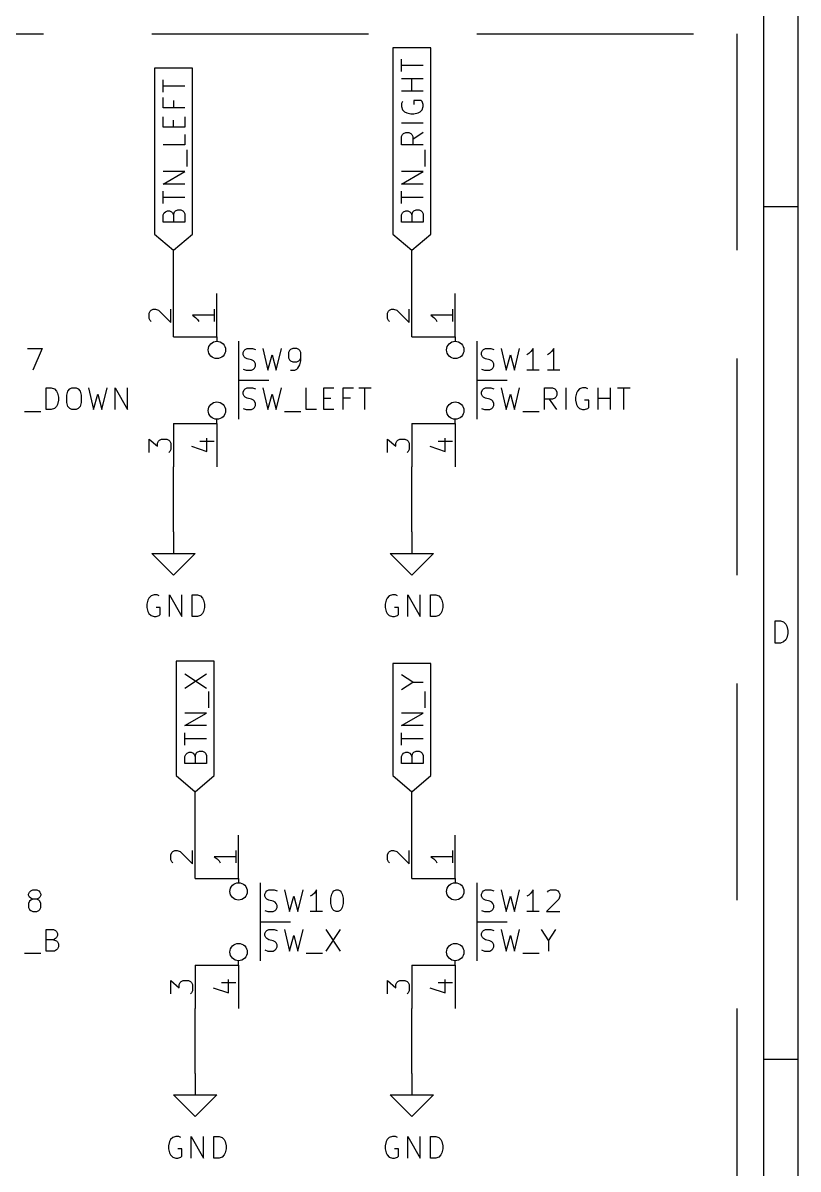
# Model space of a CAD drawing. Extents: x 0.4 to 16.1, y -11.3 to -0.4.
# Drawn here: x 14.352 to 16.141, y -8.521 to -5.875 of the extents above; entities that cross this region are included whole.
import ezdxf

# ---------------------------------------------------------------- set-up
doc = ezdxf.new("R2010")
doc.units = 0
doc.header["$MEASUREMENT"] = 0
doc.linetypes.add('DASHED', pattern=[0.75, 0.5, -0.25])
for name, color, linetype in [('BLUE4', 5, 'CONTINUOUS'), ('BROWN2', 54, 'CONTINUOUS'), ('MAGENTA2', 6, 'CONTINUOUS'), ('MAGENTA3', 221, 'CONTINUOUS'), ('RED3', 11, 'CONTINUOUS')]:
    doc.layers.add(name, color=color, linetype=linetype)

msp = doc.modelspace()

# ---------------------------------------------------------------- linework, layer by layer
at = {"layer": 'BLUE4', "linetype": 'CONTINUOUS'}
for p, q in [((14.6436, -6.54524), (14.646, -6.54047)), ((14.6436, -6.55714), (14.6436, -6.54524)), ((14.646, -6.5619), (14.6436, -6.55714)), ((14.646, -6.54047), (14.6484, -6.53809)), ((14.6484, -6.56428), (14.646, -6.5619)), ((14.6484, -6.53809), (14.6531, -6.53571)), ((14.6531, -6.53571), (14.6579, -6.53571)), ((14.6579, -6.53571), (14.665, -6.53809)), ((14.665, -6.53809), (14.6936, -6.56667)), ((14.6936, -6.56667), (14.6936, -6.53571)), ((14.7936, -6.55), (14.7436, -6.55)), ((14.7436, -6.55), (14.7508, -6.55476)), ((14.7508, -6.55476), (14.7555, -6.55952)), ((14.7555, -6.55952), (14.7579, -6.56428)), ((14.7936, -6.53571), (14.7936, -6.56428)), ((15.1936, -6.54524), (15.196, -6.54047)), ((15.1936, -6.55714), (15.1936, -6.54524)), ((15.196, -6.5619), (15.1936, -6.55714)), ((15.196, -6.54047), (15.1984, -6.53809)), ((15.1984, -6.56428), (15.196, -6.5619)), ((15.1984, -6.53809), (15.2031, -6.53571)), ((15.2031, -6.53571), (15.2079, -6.53571)), ((15.2079, -6.53571), (15.215, -6.53809)), ((15.215, -6.53809), (15.2436, -6.56667)), ((15.2436, -6.56667), (15.2436, -6.53571)), ((15.3436, -6.55), (15.2936, -6.55)), ((15.2936, -6.55), (15.3008, -6.55476)), ((15.3008, -6.55476), (15.3055, -6.55952)), ((15.3055, -6.55952), (15.3079, -6.56428)), ((15.3436, -6.53571), (15.3436, -6.56428)), ((14.6436, -6.86667), (14.6436, -6.83571)), ((14.6436, -6.83571), (14.6627, -6.85238)), ((14.6627, -6.84524), (14.665, -6.84047)), ((14.6627, -6.85238), (14.6627, -6.84524)), ((14.665, -6.84047), (14.6674, -6.83809)), ((14.6674, -6.83809), (14.6722, -6.83571)), ((14.6722, -6.83571), (14.6841, -6.83571)), ((14.6841, -6.83571), (14.6889, -6.83809)), ((14.6889, -6.83809), (14.6912, -6.84047)), ((14.6912, -6.84047), (14.6936, -6.84524)), ((14.6936, -6.84524), (14.6936, -6.85952)), ((14.7412, -6.85238), (14.7769, -6.86428)), ((14.7603, -6.84047), (14.7936, -6.84047)), ((14.7769, -6.86428), (14.7769, -6.83333)), ((15.1936, -6.86667), (15.1936, -6.83571)), ((15.1936, -6.83571), (15.2127, -6.85238)), ((15.2127, -6.84524), (15.215, -6.84047)), ((15.2127, -6.85238), (15.2127, -6.84524)), ((15.215, -6.84047), (15.2174, -6.83809)), ((15.2174, -6.83809), (15.2222, -6.83571)), ((15.2222, -6.83571), (15.2341, -6.83571)), ((15.2341, -6.83571), (15.2389, -6.83809)), ((15.2389, -6.83809), (15.2412, -6.84047)), ((15.2412, -6.84047), (15.2436, -6.84524)), ((15.2436, -6.84524), (15.2436, -6.85952)), ((15.2912, -6.85238), (15.3269, -6.86428)), ((15.3103, -6.84047), (15.3436, -6.84047)), ((15.3269, -6.86428), (15.3269, -6.83333)), ((14.6912, -6.86428), (14.6889, -6.86667)), ((14.6936, -6.85952), (14.6912, -6.86428)), ((15.2412, -6.86428), (15.2389, -6.86667)), ((15.2436, -6.85952), (15.2412, -6.86428)), ((14.6936, -7.79524), (14.696, -7.79047)), ((14.6936, -7.80714), (14.6936, -7.79524)), ((14.696, -7.79047), (14.6984, -7.78809)), ((14.6984, -7.78809), (14.7031, -7.78571)), ((14.7031, -7.78571), (14.7079, -7.78571)), ((14.7079, -7.78571), (14.715, -7.78809)), ((14.715, -7.78809), (14.7436, -7.81667)), ((14.7436, -7.81667), (14.7436, -7.78571)), ((14.8436, -7.8), (14.7936, -7.8)), ((14.7936, -7.8), (14.8008, -7.80476)), ((14.8008, -7.80476), (14.8055, -7.80952)), ((14.8436, -7.78571), (14.8436, -7.81428)), ((15.1936, -7.79524), (15.196, -7.79047)), ((15.1936, -7.80714), (15.1936, -7.79524)), ((15.196, -7.79047), (15.1984, -7.78809)), ((15.1984, -7.78809), (15.2031, -7.78571)), ((15.2031, -7.78571), (15.2079, -7.78571)), ((15.2079, -7.78571), (15.215, -7.78809)), ((15.215, -7.78809), (15.2436, -7.81667)), ((15.2436, -7.81667), (15.2436, -7.78571)), ((15.3436, -7.8), (15.2936, -7.8)), ((15.2936, -7.8), (15.3008, -7.80476)), ((15.3008, -7.80476), (15.3055, -7.80952)), ((15.3436, -7.78571), (15.3436, -7.81428)), ((14.696, -7.8119), (14.6936, -7.80714)), ((14.6984, -7.81428), (14.696, -7.8119)), ((14.8055, -7.80952), (14.8079, -7.81428)), ((15.196, -7.8119), (15.1936, -7.80714)), ((15.1984, -7.81428), (15.196, -7.8119)), ((15.3055, -7.80952), (15.3079, -7.81428)), ((14.6936, -8.11667), (14.6936, -8.08571)), ((14.6936, -8.08571), (14.7127, -8.10238)), ((14.7127, -8.09524), (14.715, -8.09047)), ((14.7127, -8.10238), (14.7127, -8.09524)), ((14.715, -8.09047), (14.7174, -8.08809)), ((14.7174, -8.08809), (14.7222, -8.08571)), ((14.7222, -8.08571), (14.7341, -8.08571)), ((14.7341, -8.08571), (14.7389, -8.08809)), ((14.7389, -8.08809), (14.7412, -8.09047)), ((14.7412, -8.09047), (14.7436, -8.09524)), ((14.7436, -8.09524), (14.7436, -8.10952)), ((14.8103, -8.09047), (14.8436, -8.09047)), ((14.8269, -8.11428), (14.8269, -8.08333)), ((15.1936, -8.11667), (15.1936, -8.08571)), ((15.1936, -8.08571), (15.2127, -8.10238)), ((15.2127, -8.09524), (15.215, -8.09047)), ((15.2127, -8.10238), (15.2127, -8.09524)), ((15.215, -8.09047), (15.2174, -8.08809)), ((15.2174, -8.08809), (15.2222, -8.08571)), ((15.2222, -8.08571), (15.2341, -8.08571)), ((15.2341, -8.08571), (15.2389, -8.08809)), ((15.2389, -8.08809), (15.2412, -8.09047)), ((15.2412, -8.09047), (15.2436, -8.09524)), ((15.2436, -8.09524), (15.2436, -8.10952)), ((15.3103, -8.09047), (15.3436, -8.09047)), ((15.3269, -8.11428), (15.3269, -8.08333)), ((14.7412, -8.11428), (14.7389, -8.11667)), ((14.7436, -8.10952), (14.7412, -8.11428)), ((14.7912, -8.10238), (14.8269, -8.11428)), ((15.2412, -8.11428), (15.2389, -8.11667)), ((15.2436, -8.10952), (15.2412, -8.11428)), ((15.2912, -8.10238), (15.3269, -8.11428))]:
    msp.add_line(p, q, dxfattribs=at)
at = {"layer": 'BROWN2', "linetype": 'CONTINUOUS'}
for p, q in [((16.1413, -11.2993), (16.1413, -0.3937)), ((16.0626, -11.2206), (16.0626, -0.47244)), ((15.25, -5.93213), (15.2062, -5.93213)), ((15.2062, -5.93213), (15.2062, -6.3625)), ((15.2938, -5.93213), (15.25, -5.93213)), ((15.2938, -6.3625), (15.2938, -5.93213)), ((14.7, -5.97975), (14.6562, -5.97975)), ((14.6562, -5.97975), (14.6562, -6.3625)), ((14.7438, -5.97975), (14.7, -5.97975)), ((14.7438, -6.3625), (14.7438, -5.97975)), ((15.2262, -5.98735), (15.2262, -5.95878)), ((15.2762, -5.97306), (15.2262, -5.97306)), ((14.6762, -6.03497), (14.6762, -6.0064)), ((15.2762, -6.00402), (15.2262, -6.00402)), ((15.25, -6.03259), (15.25, -6.00402)), ((14.7262, -6.02068), (14.6762, -6.02068)), ((15.2762, -6.03259), (15.2262, -6.03259)), ((14.6762, -6.07068), (14.6762, -6.04687)), ((14.7, -6.05402), (14.7, -6.07068)), ((15.2286, -6.0564), (15.2262, -6.06116)), ((15.2714, -6.05402), (15.2548, -6.05402)), ((15.2548, -6.05402), (15.2548, -6.06354)), ((15.2738, -6.0564), (15.2714, -6.05402)), ((15.2762, -6.06354), (15.2738, -6.0564)), ((14.7262, -6.07068), (14.6762, -6.07068)), ((15.2262, -6.06116), (15.2262, -6.0683)), ((15.2262, -6.0683), (15.2286, -6.07544)), ((15.2286, -6.07544), (15.2333, -6.0802)), ((15.2333, -6.0802), (15.2381, -6.08259)), ((15.2381, -6.08259), (15.2476, -6.08497)), ((15.2476, -6.08497), (15.2548, -6.08497)), ((15.2548, -6.08497), (15.2643, -6.08259)), ((15.2643, -6.08259), (15.269, -6.0802)), ((15.269, -6.0802), (15.2738, -6.07544)), ((15.2738, -6.07544), (15.2762, -6.0683)), ((15.2762, -6.0683), (15.2762, -6.06354)), ((14.6762, -6.11592), (14.6762, -6.09211)), ((14.7, -6.11592), (14.7, -6.09925)), ((14.7262, -6.09211), (14.7262, -6.11592)), ((15.2762, -6.1064), (15.2262, -6.1064)), ((14.7262, -6.11592), (14.6762, -6.11592)), ((14.7262, -6.13259), (14.7262, -6.1564)), ((15.2262, -6.13735), (15.2286, -6.13259)), ((15.2262, -6.1564), (15.2262, -6.13735)), ((15.2286, -6.13259), (15.231, -6.1302)), ((15.231, -6.1302), (15.2357, -6.12782)), ((15.2357, -6.12782), (15.2429, -6.12782)), ((15.2429, -6.12782), (15.2476, -6.1302)), ((15.2476, -6.1302), (15.25, -6.13259)), ((15.25, -6.13259), (15.2524, -6.13735)), ((15.2762, -6.12782), (15.2524, -6.14449)), ((15.2524, -6.13735), (15.2524, -6.1564)), ((14.7262, -6.1564), (14.6762, -6.1564)), ((15.2762, -6.1564), (15.2262, -6.1564)), ((14.731, -6.2064), (14.731, -6.1683)), ((15.281, -6.2064), (15.281, -6.1683)), ((14.6762, -6.24687), (14.7262, -6.2183)), ((14.7262, -6.2183), (14.6762, -6.2183)), ((15.2262, -6.24687), (15.2762, -6.2183)), ((15.2762, -6.2183), (15.2262, -6.2183)), ((14.7262, -6.24687), (14.6762, -6.24687)), ((14.6762, -6.29211), (14.6762, -6.26354)), ((15.2762, -6.24687), (15.2262, -6.24687)), ((15.2262, -6.29211), (15.2262, -6.26354)), ((14.7262, -6.27782), (14.6762, -6.27782)), ((15.2762, -6.27782), (15.2262, -6.27782)), ((14.6762, -6.3183), (14.6786, -6.31354)), ((14.6762, -6.33497), (14.6762, -6.3183)), ((14.6786, -6.31354), (14.681, -6.31116)), ((14.681, -6.31116), (14.6857, -6.30878)), ((14.6857, -6.30878), (14.6905, -6.30878)), ((14.6905, -6.30878), (14.6952, -6.31116)), ((14.6952, -6.31116), (14.6976, -6.31354)), ((14.6976, -6.31354), (14.7, -6.3183)), ((14.7, -6.3183), (14.7024, -6.31116)), ((14.7, -6.3183), (14.7, -6.33497)), ((14.7024, -6.31116), (14.7048, -6.30878)), ((14.7048, -6.30878), (14.7095, -6.3064)), ((14.7095, -6.3064), (14.7167, -6.3064)), ((14.7167, -6.3064), (14.7214, -6.30878)), ((14.7214, -6.30878), (14.7238, -6.31116)), ((14.7238, -6.31116), (14.7262, -6.31592)), ((14.7262, -6.31592), (14.7262, -6.33497)), ((15.2262, -6.3183), (15.2286, -6.31354)), ((15.2262, -6.33497), (15.2262, -6.3183)), ((15.2286, -6.31354), (15.231, -6.31116)), ((15.231, -6.31116), (15.2357, -6.30878)), ((15.2357, -6.30878), (15.2405, -6.30878)), ((15.2405, -6.30878), (15.2452, -6.31116)), ((15.2452, -6.31116), (15.2476, -6.31354)), ((15.2476, -6.31354), (15.25, -6.3183)), ((15.25, -6.3183), (15.2524, -6.31116)), ((15.25, -6.3183), (15.25, -6.33497)), ((15.2524, -6.31116), (15.2548, -6.30878)), ((15.2548, -6.30878), (15.2595, -6.3064)), ((15.2595, -6.3064), (15.2667, -6.3064)), ((15.2667, -6.3064), (15.2714, -6.30878)), ((15.2714, -6.30878), (15.2738, -6.31116)), ((15.2738, -6.31116), (15.2762, -6.31592)), ((15.2762, -6.31592), (15.2762, -6.33497)), ((16.1413, -6.29921), (16.0626, -6.29921)), ((14.7262, -6.33497), (14.6762, -6.33497)), ((15.2762, -6.33497), (15.2262, -6.33497)), ((14.6562, -6.3625), (14.7, -6.4)), ((14.7, -6.4), (14.7438, -6.3625)), ((15.2062, -6.3625), (15.25, -6.4)), ((15.25, -6.4), (15.2938, -6.3625)), ((14.7, -6.6), (14.7, -6.5)), ((14.8, -6.6), (14.8, -6.5)), ((15.25, -6.6), (15.25, -6.5)), ((15.35, -6.6), (15.35, -6.5)), ((14.7, -6.6), (14.8, -6.6)), ((14.8, -6.6), (14.8, -6.61)), ((14.85, -6.61), (14.85, -6.79)), ((15.25, -6.6), (15.35, -6.6)), ((15.35, -6.6), (15.35, -6.61)), ((15.4, -6.61), (15.4, -6.79)), ((14.85, -6.7), (14.92, -6.7)), ((15.4, -6.7), (15.47, -6.7)), ((14.7, -6.8), (14.8, -6.8)), ((14.7, -6.8), (14.7, -6.9)), ((14.8, -6.8), (14.8, -6.79)), ((14.8, -6.8), (14.8, -6.9)), ((15.25, -6.8), (15.35, -6.8)), ((15.25, -6.8), (15.25, -6.9)), ((15.35, -6.8), (15.35, -6.79)), ((15.35, -6.8), (15.35, -6.9)), ((14.7, -7.05), (14.7, -7.1)), ((15.25, -7.05), (15.25, -7.1)), ((14.7, -7.15), (14.65, -7.1)), ((14.65, -7.1), (14.7, -7.1)), ((14.7, -7.1), (14.75, -7.1)), ((14.75, -7.1), (14.7, -7.15)), ((15.25, -7.15), (15.2, -7.1)), ((15.2, -7.1), (15.25, -7.1)), ((15.25, -7.1), (15.3, -7.1)), ((15.3, -7.1), (15.25, -7.15)), ((16.0885, -7.30661), (16.0885, -7.25543)), ((16.0885, -7.25543), (16.1007, -7.25543)), ((16.1007, -7.25543), (16.108, -7.25787)), ((16.108, -7.25787), (16.1129, -7.26275)), ((16.1129, -7.26275), (16.1153, -7.26762)), ((16.1153, -7.26762), (16.1178, -7.27737)), ((16.1129, -7.2993), (16.108, -7.30418)), ((16.1153, -7.29443), (16.1129, -7.2993)), ((16.1178, -7.28468), (16.1153, -7.29443)), ((16.1178, -7.27737), (16.1178, -7.28468)), ((16.1007, -7.30661), (16.0885, -7.30661)), ((16.108, -7.30418), (16.1007, -7.30661)), ((14.75, -7.3488), (14.7062, -7.3488)), ((14.7062, -7.3488), (14.7062, -7.6125)), ((14.7938, -7.3488), (14.75, -7.3488)), ((14.7938, -7.6125), (14.7938, -7.3488)), ((15.25, -7.35356), (15.2062, -7.35356)), ((15.2062, -7.35356), (15.2062, -7.6125)), ((15.2938, -7.35356), (15.25, -7.35356)), ((15.2938, -7.6125), (15.2938, -7.35356)), ((14.7262, -7.41116), (14.7762, -7.37782)), ((14.7262, -7.37782), (14.7762, -7.41116)), ((15.2524, -7.39687), (15.2262, -7.3802)), ((15.2262, -7.41354), (15.2524, -7.39687)), ((15.2524, -7.39687), (15.2762, -7.39687)), ((14.781, -7.4564), (14.781, -7.4183)), ((15.281, -7.4564), (15.281, -7.4183)), ((14.7262, -7.49687), (14.7762, -7.4683)), ((14.7762, -7.4683), (14.7262, -7.4683)), ((15.2262, -7.49687), (15.2762, -7.4683)), ((15.2762, -7.4683), (15.2262, -7.4683)), ((14.7762, -7.49687), (14.7262, -7.49687)), ((14.7262, -7.54211), (14.7262, -7.51354)), ((15.2762, -7.49687), (15.2262, -7.49687)), ((15.2262, -7.54211), (15.2262, -7.51354)), ((14.7762, -7.52782), (14.7262, -7.52782)), ((15.2762, -7.52782), (15.2262, -7.52782)), ((14.7262, -7.5683), (14.7286, -7.56354)), ((14.7286, -7.56354), (14.731, -7.56116)), ((14.731, -7.56116), (14.7357, -7.55878)), ((14.7357, -7.55878), (14.7405, -7.55878)), ((14.7405, -7.55878), (14.7452, -7.56116)), ((14.7452, -7.56116), (14.7476, -7.56354)), ((14.7476, -7.56354), (14.75, -7.5683)), ((14.75, -7.5683), (14.7524, -7.56116)), ((14.7524, -7.56116), (14.7548, -7.55878)), ((14.7548, -7.55878), (14.7595, -7.5564)), ((14.7595, -7.5564), (14.7667, -7.5564)), ((14.7667, -7.5564), (14.7714, -7.55878)), ((14.7714, -7.55878), (14.7738, -7.56116)), ((14.7738, -7.56116), (14.7762, -7.56592)), ((14.7762, -7.56592), (14.7762, -7.58497)), ((15.2262, -7.5683), (15.2286, -7.56354)), ((15.2286, -7.56354), (15.231, -7.56116)), ((15.231, -7.56116), (15.2357, -7.55878)), ((15.2357, -7.55878), (15.2405, -7.55878)), ((15.2405, -7.55878), (15.2452, -7.56116)), ((15.2452, -7.56116), (15.2476, -7.56354)), ((15.2476, -7.56354), (15.25, -7.5683)), ((15.25, -7.5683), (15.2524, -7.56116)), ((15.2524, -7.56116), (15.2548, -7.55878)), ((15.2548, -7.55878), (15.2595, -7.5564)), ((15.2595, -7.5564), (15.2667, -7.5564)), ((15.2667, -7.5564), (15.2714, -7.55878)), ((15.2714, -7.55878), (15.2738, -7.56116)), ((15.2738, -7.56116), (15.2762, -7.56592)), ((15.2762, -7.56592), (15.2762, -7.58497)), ((14.7262, -7.58497), (14.7262, -7.5683)), ((14.7762, -7.58497), (14.7262, -7.58497)), ((14.75, -7.5683), (14.75, -7.58497)), ((15.2262, -7.58497), (15.2262, -7.5683)), ((15.2762, -7.58497), (15.2262, -7.58497)), ((15.25, -7.5683), (15.25, -7.58497)), ((14.7062, -7.6125), (14.75, -7.65)), ((14.75, -7.65), (14.7938, -7.6125)), ((15.2062, -7.6125), (15.25, -7.65)), ((15.25, -7.65), (15.2938, -7.6125)), ((14.75, -7.85), (14.75, -7.75)), ((14.85, -7.85), (14.85, -7.75)), ((15.25, -7.85), (15.25, -7.75)), ((15.35, -7.85), (15.35, -7.75)), ((14.75, -7.85), (14.85, -7.85)), ((14.85, -7.85), (14.85, -7.86)), ((15.25, -7.85), (15.35, -7.85)), ((15.35, -7.85), (15.35, -7.86)), ((14.9, -7.86), (14.9, -8.04)), ((15.4, -7.86), (15.4, -8.04)), ((14.9, -7.95), (14.97, -7.95)), ((15.4, -7.95), (15.47, -7.95)), ((14.85, -8.05), (14.85, -8.04)), ((15.35, -8.05), (15.35, -8.04)), ((14.75, -8.05), (14.85, -8.05)), ((14.75, -8.05), (14.75, -8.15)), ((14.85, -8.05), (14.85, -8.15)), ((15.25, -8.05), (15.35, -8.05)), ((15.25, -8.05), (15.25, -8.15)), ((15.35, -8.05), (15.35, -8.15)), ((16.1413, -8.26772), (16.0626, -8.26772)), ((14.75, -8.3), (14.75, -8.35)), ((15.25, -8.3), (15.25, -8.35)), ((14.75, -8.4), (14.7, -8.35)), ((14.7, -8.35), (14.75, -8.35)), ((14.75, -8.35), (14.8, -8.35)), ((14.8, -8.35), (14.75, -8.4)), ((15.25, -8.4), (15.2, -8.35)), ((15.2, -8.35), (15.25, -8.35)), ((15.25, -8.35), (15.3, -8.35)), ((15.3, -8.35), (15.25, -8.4))]:
    msp.add_line(p, q, dxfattribs=at)
at = {"layer": 'BROWN2'}
for centre in [(14.8, -6.63), (15.35, -6.63), (14.8, -6.77), (15.35, -6.77), (14.85, -7.88), (15.35, -7.88), (14.85, -8.02), (15.35, -8.02)]:
    msp.add_circle(centre, 0.02, dxfattribs=at)
at = {"layer": 'MAGENTA2', "linetype": 'CONTINUOUS'}
for p, q in [((14.363, -6.62662), (14.3964, -6.62662)), ((14.3964, -6.62662), (14.3749, -6.67662)), ((14.8606, -6.63614), (14.863, -6.63138)), ((14.8606, -6.6409), (14.8606, -6.63614)), ((14.863, -6.64567), (14.8606, -6.6409)), ((14.863, -6.63138), (14.8654, -6.629)), ((14.8654, -6.629), (14.8702, -6.62662)), ((14.8702, -6.62662), (14.8821, -6.62662)), ((14.8821, -6.62662), (14.8892, -6.629)), ((14.9059, -6.62662), (14.9178, -6.67662)), ((14.9178, -6.67662), (14.9273, -6.6409)), ((14.9273, -6.6409), (14.9368, -6.67662)), ((14.9368, -6.67662), (14.9487, -6.62662)), ((14.9678, -6.63138), (14.9654, -6.63614)), ((14.9654, -6.63614), (14.9654, -6.64805)), ((14.9702, -6.629), (14.9678, -6.63138)), ((14.9749, -6.62662), (14.9702, -6.629)), ((14.9845, -6.62662), (14.9749, -6.62662)), ((14.9892, -6.629), (14.9845, -6.62662)), ((14.9916, -6.63138), (14.9892, -6.629)), ((14.994, -6.63614), (14.9916, -6.63138)), ((14.994, -6.65519), (14.994, -6.63614)), ((15.4106, -6.63614), (15.413, -6.63138)), ((15.4106, -6.6409), (15.4106, -6.63614)), ((15.413, -6.64567), (15.4106, -6.6409)), ((15.413, -6.63138), (15.4154, -6.629)), ((15.4154, -6.629), (15.4202, -6.62662)), ((15.4202, -6.62662), (15.4321, -6.62662)), ((15.4321, -6.62662), (15.4392, -6.629)), ((15.4559, -6.62662), (15.4678, -6.67662)), ((15.4678, -6.67662), (15.4773, -6.6409)), ((15.4773, -6.6409), (15.4868, -6.67662)), ((15.4868, -6.67662), (15.4987, -6.62662)), ((15.5202, -6.63852), (15.5154, -6.6409)), ((15.5249, -6.63376), (15.5202, -6.63852)), ((15.5297, -6.62662), (15.5249, -6.63376)), ((15.5297, -6.67662), (15.5297, -6.62662)), ((15.5678, -6.63852), (15.563, -6.6409)), ((15.5726, -6.63376), (15.5678, -6.63852)), ((15.5773, -6.62662), (15.5726, -6.63376)), ((15.5773, -6.67662), (15.5773, -6.62662)), ((14.8654, -6.64805), (14.863, -6.64567)), ((14.8702, -6.65043), (14.8654, -6.64805)), ((14.8797, -6.65281), (14.8702, -6.65043)), ((14.8845, -6.65519), (14.8797, -6.65281)), ((14.8868, -6.65757), (14.8845, -6.65519)), ((14.8892, -6.66233), (14.8868, -6.65757)), ((14.8868, -6.67185), (14.8892, -6.66709)), ((14.8892, -6.66709), (14.8892, -6.66233)), ((14.9654, -6.64805), (14.9678, -6.65281)), ((14.9678, -6.65281), (14.9702, -6.65519)), ((14.9702, -6.65519), (14.9749, -6.65757)), ((14.9749, -6.65757), (14.9845, -6.65757)), ((14.9845, -6.65757), (14.9892, -6.65519)), ((14.9868, -6.67185), (14.9916, -6.66471)), ((14.9892, -6.65519), (14.9916, -6.65281)), ((14.9916, -6.65281), (14.994, -6.64805)), ((14.9916, -6.66471), (14.994, -6.65519)), ((15.4154, -6.64805), (15.413, -6.64567)), ((15.4202, -6.65043), (15.4154, -6.64805)), ((15.4297, -6.65281), (15.4202, -6.65043)), ((15.4345, -6.65519), (15.4297, -6.65281)), ((15.4368, -6.65757), (15.4345, -6.65519)), ((15.4392, -6.66233), (15.4368, -6.65757)), ((15.4368, -6.67185), (15.4392, -6.66709)), ((15.4392, -6.66709), (15.4392, -6.66233)), ((14.8606, -6.67424), (14.8678, -6.67662)), ((14.8678, -6.67662), (14.8797, -6.67662)), ((14.8797, -6.67662), (14.8845, -6.67424)), ((14.8845, -6.67424), (14.8868, -6.67185)), ((14.9702, -6.67662), (14.9797, -6.67662)), ((14.9797, -6.67662), (14.9845, -6.67424)), ((14.9845, -6.67424), (14.9868, -6.67185)), ((15.4106, -6.67424), (15.4178, -6.67662)), ((15.4178, -6.67662), (15.4297, -6.67662)), ((15.4297, -6.67662), (15.4345, -6.67424)), ((15.4345, -6.67424), (15.4368, -6.67185)), ((15.544, -6.67662), (15.5154, -6.67662)), ((15.5916, -6.67662), (15.563, -6.67662)), ((14.4059, -6.76762), (14.4059, -6.71762)), ((14.4059, -6.71762), (14.4178, -6.71762)), ((14.4178, -6.71762), (14.4249, -6.72)), ((14.4249, -6.72), (14.4297, -6.72476)), ((14.4559, -6.72476), (14.4606, -6.72)), ((14.4606, -6.72), (14.4654, -6.71762)), ((14.4654, -6.71762), (14.4749, -6.71762)), ((14.4749, -6.71762), (14.4797, -6.72)), ((14.4797, -6.72), (14.4845, -6.72476)), ((14.5035, -6.71762), (14.5154, -6.76762)), ((14.5345, -6.76762), (14.5464, -6.71762)), ((14.5654, -6.76762), (14.5654, -6.71762)), ((14.5654, -6.71762), (14.594, -6.76762)), ((14.594, -6.76762), (14.594, -6.71762)), ((14.863, -6.72238), (14.8654, -6.72)), ((14.8654, -6.72), (14.8702, -6.71762)), ((14.8702, -6.71762), (14.8821, -6.71762)), ((14.8821, -6.71762), (14.8892, -6.72)), ((14.9059, -6.71762), (14.9178, -6.76762)), ((14.9368, -6.76762), (14.9487, -6.71762)), ((15.0059, -6.76762), (15.0059, -6.71762)), ((15.0464, -6.76762), (15.0464, -6.71762)), ((15.0464, -6.71762), (15.0702, -6.71762)), ((15.0916, -6.76762), (15.0916, -6.71762)), ((15.0916, -6.71762), (15.1154, -6.71762)), ((15.1273, -6.71762), (15.1559, -6.71762)), ((15.1416, -6.76762), (15.1416, -6.71762)), ((15.413, -6.72238), (15.4154, -6.72)), ((15.4154, -6.72), (15.4202, -6.71762)), ((15.4202, -6.71762), (15.4321, -6.71762)), ((15.4321, -6.71762), (15.4392, -6.72)), ((15.4559, -6.71762), (15.4678, -6.76762)), ((15.4868, -6.76762), (15.4987, -6.71762)), ((15.5559, -6.76762), (15.5559, -6.71762)), ((15.5559, -6.71762), (15.5749, -6.71762)), ((15.5749, -6.71762), (15.5797, -6.72)), ((15.5797, -6.72), (15.5821, -6.72238)), ((15.6059, -6.76762), (15.6059, -6.71762)), ((15.6368, -6.72), (15.6321, -6.72476)), ((15.644, -6.71762), (15.6368, -6.72)), ((15.6511, -6.71762), (15.644, -6.71762)), ((15.6559, -6.72), (15.6511, -6.71762)), ((15.6797, -6.76762), (15.6797, -6.71762)), ((15.7083, -6.76762), (15.7083, -6.71762)), ((15.7249, -6.71762), (15.7535, -6.71762)), ((15.7392, -6.76762), (15.7392, -6.71762)), ((14.4297, -6.72476), (14.4321, -6.72952)), ((14.4321, -6.72952), (14.4345, -6.73905)), ((14.4345, -6.74619), (14.4321, -6.75571)), ((14.4345, -6.73905), (14.4345, -6.74619)), ((14.4535, -6.73428), (14.4559, -6.72476)), ((14.4535, -6.75095), (14.4535, -6.73428)), ((14.4845, -6.72476), (14.4868, -6.73428)), ((14.4868, -6.73428), (14.4868, -6.75095)), ((14.5154, -6.76762), (14.5249, -6.7319)), ((14.5249, -6.7319), (14.5345, -6.76762)), ((14.8606, -6.72714), (14.863, -6.72238)), ((14.8606, -6.7319), (14.8606, -6.72714)), ((14.863, -6.73667), (14.8606, -6.7319)), ((14.8654, -6.73905), (14.863, -6.73667)), ((14.8702, -6.74143), (14.8654, -6.73905)), ((14.8797, -6.74381), (14.8702, -6.74143)), ((14.8845, -6.74619), (14.8797, -6.74381)), ((14.8868, -6.74857), (14.8845, -6.74619)), ((14.9178, -6.76762), (14.9273, -6.7319)), ((14.9273, -6.7319), (14.9368, -6.76762)), ((15.0464, -6.74143), (15.063, -6.74143)), ((15.1083, -6.74143), (15.0916, -6.74143)), ((15.4106, -6.72714), (15.413, -6.72238)), ((15.4106, -6.7319), (15.4106, -6.72714)), ((15.413, -6.73667), (15.4106, -6.7319)), ((15.4154, -6.73905), (15.413, -6.73667)), ((15.4202, -6.74143), (15.4154, -6.73905)), ((15.4297, -6.74381), (15.4202, -6.74143)), ((15.4345, -6.74619), (15.4297, -6.74381)), ((15.4368, -6.74857), (15.4345, -6.74619)), ((15.4678, -6.76762), (15.4773, -6.7319)), ((15.4773, -6.7319), (15.4868, -6.76762)), ((15.5749, -6.74381), (15.5559, -6.74381)), ((15.5845, -6.76762), (15.5678, -6.74381)), ((15.5797, -6.74143), (15.5749, -6.74381)), ((15.5821, -6.73905), (15.5797, -6.74143)), ((15.5821, -6.72238), (15.5845, -6.72714)), ((15.5845, -6.73428), (15.5821, -6.73905)), ((15.5845, -6.72714), (15.5845, -6.73428)), ((15.6297, -6.72952), (15.6273, -6.73905)), ((15.6273, -6.73905), (15.6273, -6.74619)), ((15.6273, -6.74619), (15.6297, -6.75571)), ((15.6321, -6.72476), (15.6297, -6.72952)), ((15.6583, -6.74619), (15.6487, -6.74619)), ((15.6583, -6.76285), (15.6583, -6.74619)), ((15.6797, -6.74143), (15.7083, -6.74143)), ((14.3559, -6.77238), (14.394, -6.77238)), ((14.4178, -6.76762), (14.4059, -6.76762)), ((14.4249, -6.76524), (14.4178, -6.76762)), ((14.4297, -6.76047), (14.4249, -6.76524)), ((14.4321, -6.75571), (14.4297, -6.76047)), ((14.4559, -6.76047), (14.4535, -6.75095)), ((14.4606, -6.76524), (14.4559, -6.76047)), ((14.4654, -6.76762), (14.4606, -6.76524)), ((14.4749, -6.76762), (14.4654, -6.76762)), ((14.4797, -6.76524), (14.4749, -6.76762)), ((14.4845, -6.76047), (14.4797, -6.76524)), ((14.4868, -6.75095), (14.4845, -6.76047)), ((14.8606, -6.76524), (14.8678, -6.76762)), ((14.8678, -6.76762), (14.8797, -6.76762)), ((14.8797, -6.76762), (14.8845, -6.76524)), ((14.8845, -6.76524), (14.8868, -6.76285)), ((14.8892, -6.75333), (14.8868, -6.74857)), ((14.8868, -6.76285), (14.8892, -6.75809)), ((14.8892, -6.75809), (14.8892, -6.75333)), ((14.9559, -6.77238), (14.994, -6.77238)), ((15.0297, -6.76762), (15.0059, -6.76762)), ((15.0702, -6.76762), (15.0464, -6.76762)), ((15.4106, -6.76524), (15.4178, -6.76762)), ((15.4178, -6.76762), (15.4297, -6.76762)), ((15.4297, -6.76762), (15.4345, -6.76524)), ((15.4345, -6.76524), (15.4368, -6.76285)), ((15.4392, -6.75333), (15.4368, -6.74857)), ((15.4368, -6.76285), (15.4392, -6.75809)), ((15.4392, -6.75809), (15.4392, -6.75333)), ((15.5059, -6.77238), (15.544, -6.77238)), ((15.6297, -6.75571), (15.6321, -6.76047)), ((15.6321, -6.76047), (15.6368, -6.76524)), ((15.6368, -6.76524), (15.644, -6.76762)), ((15.644, -6.76762), (15.6487, -6.76762)), ((15.6487, -6.76762), (15.6559, -6.76524)), ((15.6559, -6.76524), (15.6583, -6.76285)), ((14.655, -7.19562), (14.6479, -7.198)), ((14.6621, -7.19562), (14.655, -7.19562)), ((14.6669, -7.198), (14.6621, -7.19562)), ((14.6907, -7.24562), (14.6907, -7.19562)), ((14.6907, -7.19562), (14.7193, -7.24562)), ((14.7193, -7.24562), (14.7193, -7.19562)), ((14.7431, -7.24562), (14.7431, -7.19562)), ((14.7431, -7.19562), (14.755, -7.19562)), ((14.755, -7.19562), (14.7621, -7.198)), ((15.205, -7.19562), (15.1979, -7.198)), ((15.2121, -7.19562), (15.205, -7.19562)), ((15.2169, -7.198), (15.2121, -7.19562)), ((15.2407, -7.24562), (15.2407, -7.19562)), ((15.2407, -7.19562), (15.2693, -7.24562)), ((15.2693, -7.24562), (15.2693, -7.19562)), ((15.2931, -7.24562), (15.2931, -7.19562)), ((15.2931, -7.19562), (15.305, -7.19562)), ((15.305, -7.19562), (15.3121, -7.198)), ((14.6407, -7.20752), (14.6383, -7.21705)), ((14.6383, -7.21705), (14.6383, -7.22419)), ((14.6431, -7.20276), (14.6407, -7.20752)), ((14.6479, -7.198), (14.6431, -7.20276)), ((14.7621, -7.198), (14.7669, -7.20276)), ((14.7669, -7.20276), (14.7693, -7.20752)), ((14.7693, -7.20752), (14.7717, -7.21705)), ((14.7717, -7.21705), (14.7717, -7.22419)), ((15.1907, -7.20752), (15.1883, -7.21705)), ((15.1883, -7.21705), (15.1883, -7.22419)), ((15.1931, -7.20276), (15.1907, -7.20752)), ((15.1979, -7.198), (15.1931, -7.20276)), ((15.3121, -7.198), (15.3169, -7.20276)), ((15.3169, -7.20276), (15.3193, -7.20752)), ((15.3193, -7.20752), (15.3217, -7.21705)), ((15.3217, -7.21705), (15.3217, -7.22419)), ((14.6383, -7.22419), (14.6407, -7.23371)), ((14.6407, -7.23371), (14.6431, -7.23847)), ((14.6431, -7.23847), (14.6479, -7.24324)), ((14.6479, -7.24324), (14.655, -7.24562)), ((14.655, -7.24562), (14.6598, -7.24562)), ((14.6693, -7.22419), (14.6598, -7.22419)), ((14.6598, -7.24562), (14.6669, -7.24324)), ((14.6669, -7.24324), (14.6693, -7.24085)), ((14.6693, -7.24085), (14.6693, -7.22419)), ((14.755, -7.24562), (14.7431, -7.24562)), ((14.7621, -7.24324), (14.755, -7.24562)), ((14.7669, -7.23847), (14.7621, -7.24324)), ((14.7693, -7.23371), (14.7669, -7.23847)), ((14.7717, -7.22419), (14.7693, -7.23371)), ((15.1883, -7.22419), (15.1907, -7.23371)), ((15.1907, -7.23371), (15.1931, -7.23847)), ((15.1931, -7.23847), (15.1979, -7.24324)), ((15.1979, -7.24324), (15.205, -7.24562)), ((15.205, -7.24562), (15.2098, -7.24562)), ((15.2193, -7.22419), (15.2098, -7.22419)), ((15.2098, -7.24562), (15.2169, -7.24324)), ((15.2169, -7.24324), (15.2193, -7.24085)), ((15.2193, -7.24085), (15.2193, -7.22419)), ((15.305, -7.24562), (15.2931, -7.24562)), ((15.3121, -7.24324), (15.305, -7.24562)), ((15.3169, -7.23847), (15.3121, -7.24324)), ((15.3193, -7.23371), (15.3169, -7.23847)), ((15.3217, -7.22419), (15.3193, -7.23371)), ((14.3654, -7.88614), (14.3678, -7.88138)), ((14.3678, -7.88138), (14.3702, -7.879)), ((14.3702, -7.879), (14.3749, -7.87662)), ((14.3749, -7.87662), (14.3845, -7.87662)), ((14.3845, -7.87662), (14.3892, -7.879)), ((14.3892, -7.879), (14.3916, -7.88138)), ((14.3916, -7.88138), (14.394, -7.88614)), ((14.9106, -7.88614), (14.913, -7.88138)), ((14.913, -7.88138), (14.9154, -7.879)), ((14.9154, -7.879), (14.9202, -7.87662)), ((14.9202, -7.87662), (14.9321, -7.87662)), ((14.9321, -7.87662), (14.9392, -7.879)), ((14.9559, -7.87662), (14.9678, -7.92662)), ((14.9868, -7.92662), (14.9987, -7.87662)), ((15.0249, -7.88376), (15.0202, -7.88852)), ((15.0297, -7.87662), (15.0249, -7.88376)), ((15.0297, -7.92662), (15.0297, -7.87662)), ((15.0654, -7.88614), (15.0678, -7.88138)), ((15.0678, -7.88138), (15.0702, -7.879)), ((15.0702, -7.879), (15.0749, -7.87662)), ((15.0749, -7.87662), (15.0797, -7.87662)), ((15.0797, -7.87662), (15.0845, -7.879)), ((15.0845, -7.879), (15.0868, -7.88138)), ((15.0868, -7.88138), (15.0892, -7.88614)), ((15.4106, -7.88614), (15.413, -7.88138)), ((15.413, -7.88138), (15.4154, -7.879)), ((15.4154, -7.879), (15.4202, -7.87662)), ((15.4202, -7.87662), (15.4321, -7.87662)), ((15.4321, -7.87662), (15.4392, -7.879)), ((15.4559, -7.87662), (15.4678, -7.92662)), ((15.4868, -7.92662), (15.4987, -7.87662)), ((15.5249, -7.88376), (15.5202, -7.88852)), ((15.5297, -7.87662), (15.5249, -7.88376)), ((15.5297, -7.92662), (15.5297, -7.87662)), ((15.563, -7.88138), (15.5654, -7.879)), ((15.5654, -7.879), (15.5702, -7.87662)), ((15.5702, -7.87662), (15.5821, -7.87662)), ((15.5821, -7.87662), (15.5868, -7.879)), ((15.5868, -7.879), (15.5892, -7.88138)), ((15.5892, -7.88138), (15.5916, -7.88614)), ((14.3654, -7.88852), (14.3654, -7.88614)), ((14.3678, -7.89328), (14.3654, -7.88852)), ((14.3678, -7.90281), (14.3654, -7.90757)), ((14.3654, -7.90757), (14.3654, -7.91709)), ((14.3702, -7.89567), (14.3678, -7.89328)), ((14.3702, -7.90043), (14.3678, -7.90281)), ((14.3749, -7.89805), (14.3702, -7.89567)), ((14.3749, -7.89805), (14.3702, -7.90043)), ((14.3845, -7.89805), (14.3749, -7.89805)), ((14.3892, -7.89567), (14.3845, -7.89805)), ((14.3892, -7.90043), (14.3845, -7.89805)), ((14.3916, -7.89328), (14.3892, -7.89567)), ((14.3916, -7.90281), (14.3892, -7.90043)), ((14.394, -7.88852), (14.3916, -7.89328)), ((14.394, -7.90757), (14.3916, -7.90281)), ((14.394, -7.88614), (14.394, -7.88852)), ((14.394, -7.91709), (14.394, -7.90757)), ((14.9106, -7.8909), (14.9106, -7.88614)), ((14.913, -7.89567), (14.9106, -7.8909)), ((14.9154, -7.89805), (14.913, -7.89567)), ((14.9202, -7.90043), (14.9154, -7.89805)), ((14.9297, -7.90281), (14.9202, -7.90043)), ((14.9345, -7.90519), (14.9297, -7.90281)), ((14.9368, -7.90757), (14.9345, -7.90519)), ((14.9392, -7.91233), (14.9368, -7.90757)), ((14.9678, -7.92662), (14.9773, -7.8909)), ((14.9773, -7.8909), (14.9868, -7.92662)), ((15.0202, -7.88852), (15.0154, -7.8909)), ((15.063, -7.89567), (15.0654, -7.88614)), ((15.063, -7.90757), (15.063, -7.89567)), ((15.0654, -7.91709), (15.063, -7.90757)), ((15.0892, -7.88614), (15.0916, -7.89567)), ((15.0916, -7.90757), (15.0892, -7.91709)), ((15.0916, -7.89567), (15.0916, -7.90757)), ((15.4106, -7.8909), (15.4106, -7.88614)), ((15.413, -7.89567), (15.4106, -7.8909)), ((15.4154, -7.89805), (15.413, -7.89567)), ((15.4202, -7.90043), (15.4154, -7.89805)), ((15.4297, -7.90281), (15.4202, -7.90043)), ((15.4345, -7.90519), (15.4297, -7.90281)), ((15.4368, -7.90757), (15.4345, -7.90519)), ((15.4392, -7.91233), (15.4368, -7.90757)), ((15.4678, -7.92662), (15.4773, -7.8909)), ((15.4773, -7.8909), (15.4868, -7.92662)), ((15.5202, -7.88852), (15.5154, -7.8909)), ((15.5892, -7.89805), (15.5606, -7.92662)), ((15.5916, -7.8909), (15.5892, -7.89805)), ((15.5916, -7.88614), (15.5916, -7.8909)), ((14.3654, -7.91709), (14.3678, -7.92185)), ((14.3678, -7.92185), (14.3702, -7.92424)), ((14.3702, -7.92424), (14.3749, -7.92662)), ((14.3749, -7.92662), (14.3845, -7.92662)), ((14.3845, -7.92662), (14.3892, -7.92424)), ((14.3892, -7.92424), (14.3916, -7.92185)), ((14.3916, -7.92185), (14.394, -7.91709)), ((14.9106, -7.92424), (14.9178, -7.92662)), ((14.9178, -7.92662), (14.9297, -7.92662)), ((14.9297, -7.92662), (14.9345, -7.92424)), ((14.9345, -7.92424), (14.9368, -7.92185)), ((14.9368, -7.92185), (14.9392, -7.91709)), ((14.9392, -7.91709), (14.9392, -7.91233)), ((15.044, -7.92662), (15.0154, -7.92662)), ((15.0678, -7.92185), (15.0654, -7.91709)), ((15.0702, -7.92424), (15.0678, -7.92185)), ((15.0749, -7.92662), (15.0702, -7.92424)), ((15.0797, -7.92662), (15.0749, -7.92662)), ((15.0845, -7.92424), (15.0797, -7.92662)), ((15.0868, -7.92185), (15.0845, -7.92424)), ((15.0892, -7.91709), (15.0868, -7.92185)), ((15.4106, -7.92424), (15.4178, -7.92662)), ((15.4178, -7.92662), (15.4297, -7.92662)), ((15.4297, -7.92662), (15.4345, -7.92424)), ((15.4345, -7.92424), (15.4368, -7.92185)), ((15.4368, -7.92185), (15.4392, -7.91709)), ((15.4392, -7.91709), (15.4392, -7.91233)), ((15.544, -7.92662), (15.5154, -7.92662)), ((15.5606, -7.92662), (15.5916, -7.92662)), ((14.4059, -8.01762), (14.4059, -7.96762)), ((14.4059, -7.96762), (14.4226, -7.96762)), ((14.4226, -7.96762), (14.4273, -7.97)), ((14.4273, -7.98905), (14.4226, -7.99143)), ((14.4273, -7.97), (14.4297, -7.97238)), ((14.4297, -7.98667), (14.4273, -7.98905)), ((14.4297, -7.97238), (14.4321, -7.97714)), ((14.4321, -7.9819), (14.4297, -7.98667)), ((14.4321, -7.97714), (14.4321, -7.9819)), ((14.9106, -7.97714), (14.913, -7.97238)), ((14.9106, -7.9819), (14.9106, -7.97714)), ((14.913, -7.98667), (14.9106, -7.9819)), ((14.913, -7.97238), (14.9154, -7.97)), ((14.9154, -7.98905), (14.913, -7.98667)), ((14.9154, -7.97), (14.9202, -7.96762)), ((14.9202, -7.99143), (14.9154, -7.98905)), ((14.9202, -7.96762), (14.9321, -7.96762)), ((14.9321, -7.96762), (14.9392, -7.97)), ((14.9559, -7.96762), (14.9678, -8.01762)), ((14.9678, -8.01762), (14.9773, -7.9819)), ((14.9773, -7.9819), (14.9868, -8.01762)), ((14.9868, -8.01762), (14.9987, -7.96762)), ((15.0511, -7.96762), (15.0845, -8.01762)), ((15.0845, -7.96762), (15.0511, -8.01762)), ((15.4106, -7.97714), (15.413, -7.97238)), ((15.4106, -7.9819), (15.4106, -7.97714)), ((15.413, -7.98667), (15.4106, -7.9819)), ((15.413, -7.97238), (15.4154, -7.97)), ((15.4154, -7.98905), (15.413, -7.98667)), ((15.4154, -7.97), (15.4202, -7.96762)), ((15.4202, -7.99143), (15.4154, -7.98905)), ((15.4202, -7.96762), (15.4321, -7.96762)), ((15.4321, -7.96762), (15.4392, -7.97)), ((15.4559, -7.96762), (15.4678, -8.01762)), ((15.4678, -8.01762), (15.4773, -7.9819)), ((15.4773, -7.9819), (15.4868, -8.01762)), ((15.4868, -8.01762), (15.4987, -7.96762)), ((15.5487, -7.96762), (15.5654, -7.99381)), ((15.5654, -7.99381), (15.5821, -7.96762)), ((14.4226, -7.99143), (14.4059, -7.99143)), ((14.4226, -7.99143), (14.4297, -7.99381)), ((14.4297, -8.01524), (14.4249, -8.01762)), ((14.4297, -7.99381), (14.4321, -7.99619)), ((14.4321, -8.01285), (14.4297, -8.01524)), ((14.4321, -7.99619), (14.4345, -8.00095)), ((14.4345, -8.00809), (14.4321, -8.01285)), ((14.4345, -8.00095), (14.4345, -8.00809)), ((14.9106, -8.01524), (14.9178, -8.01762)), ((14.9297, -7.99381), (14.9202, -7.99143)), ((14.9345, -7.99619), (14.9297, -7.99381)), ((14.9297, -8.01762), (14.9345, -8.01524)), ((14.9368, -7.99857), (14.9345, -7.99619)), ((14.9345, -8.01524), (14.9368, -8.01285)), ((14.9392, -8.00333), (14.9368, -7.99857)), ((14.9368, -8.01285), (14.9392, -8.00809)), ((14.9392, -8.00809), (14.9392, -8.00333)), ((15.4106, -8.01524), (15.4178, -8.01762)), ((15.4297, -7.99381), (15.4202, -7.99143)), ((15.4345, -7.99619), (15.4297, -7.99381)), ((15.4297, -8.01762), (15.4345, -8.01524)), ((15.4368, -7.99857), (15.4345, -7.99619)), ((15.4345, -8.01524), (15.4368, -8.01285)), ((15.4392, -8.00333), (15.4368, -7.99857)), ((15.4368, -8.01285), (15.4392, -8.00809)), ((15.4392, -8.00809), (15.4392, -8.00333)), ((15.5654, -7.99381), (15.5654, -8.01762)), ((14.3559, -8.02238), (14.394, -8.02238)), ((14.4249, -8.01762), (14.4059, -8.01762)), ((14.9178, -8.01762), (14.9297, -8.01762)), ((15.0059, -8.02238), (15.044, -8.02238)), ((15.4178, -8.01762), (15.4297, -8.01762)), ((15.5059, -8.02238), (15.544, -8.02238)), ((14.6907, -8.45752), (14.6883, -8.46705)), ((14.6883, -8.46705), (14.6883, -8.47419)), ((14.6931, -8.45276), (14.6907, -8.45752)), ((14.6979, -8.448), (14.6931, -8.45276)), ((14.705, -8.44562), (14.6979, -8.448)), ((14.7121, -8.44562), (14.705, -8.44562)), ((14.7169, -8.448), (14.7121, -8.44562)), ((14.7407, -8.49562), (14.7407, -8.44562)), ((14.7407, -8.44562), (14.7693, -8.49562)), ((14.7693, -8.49562), (14.7693, -8.44562)), ((14.7931, -8.49562), (14.7931, -8.44562)), ((14.7931, -8.44562), (14.805, -8.44562)), ((14.805, -8.44562), (14.8121, -8.448)), ((14.8121, -8.448), (14.8169, -8.45276)), ((14.8169, -8.45276), (14.8193, -8.45752)), ((14.8193, -8.45752), (14.8217, -8.46705)), ((14.8217, -8.46705), (14.8217, -8.47419)), ((15.1907, -8.45752), (15.1883, -8.46705)), ((15.1883, -8.46705), (15.1883, -8.47419)), ((15.1931, -8.45276), (15.1907, -8.45752)), ((15.1979, -8.448), (15.1931, -8.45276)), ((15.205, -8.44562), (15.1979, -8.448)), ((15.2121, -8.44562), (15.205, -8.44562)), ((15.2169, -8.448), (15.2121, -8.44562)), ((15.2407, -8.49562), (15.2407, -8.44562)), ((15.2407, -8.44562), (15.2693, -8.49562)), ((15.2693, -8.49562), (15.2693, -8.44562)), ((15.2931, -8.49562), (15.2931, -8.44562)), ((15.2931, -8.44562), (15.305, -8.44562)), ((15.305, -8.44562), (15.3121, -8.448)), ((15.3121, -8.448), (15.3169, -8.45276)), ((15.3169, -8.45276), (15.3193, -8.45752)), ((15.3193, -8.45752), (15.3217, -8.46705)), ((15.3217, -8.46705), (15.3217, -8.47419)), ((14.6883, -8.47419), (14.6907, -8.48371)), ((14.6907, -8.48371), (14.6931, -8.48847)), ((14.6931, -8.48847), (14.6979, -8.49324)), ((14.6979, -8.49324), (14.705, -8.49562)), ((14.7193, -8.47419), (14.7098, -8.47419)), ((14.7098, -8.49562), (14.7169, -8.49324)), ((14.7169, -8.49324), (14.7193, -8.49085)), ((14.7193, -8.49085), (14.7193, -8.47419)), ((14.8121, -8.49324), (14.805, -8.49562)), ((14.8169, -8.48847), (14.8121, -8.49324)), ((14.8193, -8.48371), (14.8169, -8.48847)), ((14.8217, -8.47419), (14.8193, -8.48371)), ((15.1883, -8.47419), (15.1907, -8.48371)), ((15.1907, -8.48371), (15.1931, -8.48847)), ((15.1931, -8.48847), (15.1979, -8.49324)), ((15.1979, -8.49324), (15.205, -8.49562)), ((15.2193, -8.47419), (15.2098, -8.47419)), ((15.2098, -8.49562), (15.2169, -8.49324)), ((15.2169, -8.49324), (15.2193, -8.49085)), ((15.2193, -8.49085), (15.2193, -8.47419)), ((15.3121, -8.49324), (15.305, -8.49562)), ((15.3169, -8.48847), (15.3121, -8.49324)), ((15.3193, -8.48371), (15.3169, -8.48847)), ((15.3217, -8.47419), (15.3193, -8.48371)), ((14.705, -8.49562), (14.7098, -8.49562)), ((14.805, -8.49562), (14.7931, -8.49562)), ((15.205, -8.49562), (15.2098, -8.49562)), ((15.305, -8.49562), (15.2931, -8.49562))]:
    msp.add_line(p, q, dxfattribs=at)
at = {"layer": 'MAGENTA3', "linetype": 'CONTINUOUS'}
for p, q in [((14.7, -6.5), (14.7, -6.4)), ((15.25, -6.5), (15.25, -6.4)), ((14.7, -7.05), (14.7, -6.9)), ((15.25, -7.05), (15.25, -6.9)), ((14.75, -7.75), (14.75, -7.65)), ((15.25, -7.75), (15.25, -7.65)), ((14.75, -8.3), (14.75, -8.15)), ((15.25, -8.3), (15.25, -8.15))]:
    msp.add_line(p, q, dxfattribs=at)
at = {"layer": 'RED3', "linetype": 'DASHED'}
for p, q in [((8.65, -5.9), (16, -5.9)), ((16, -5.9), (16, -9.8))]:
    msp.add_line(p, q, dxfattribs=at)

doc.saveas('drawing.dxf')
